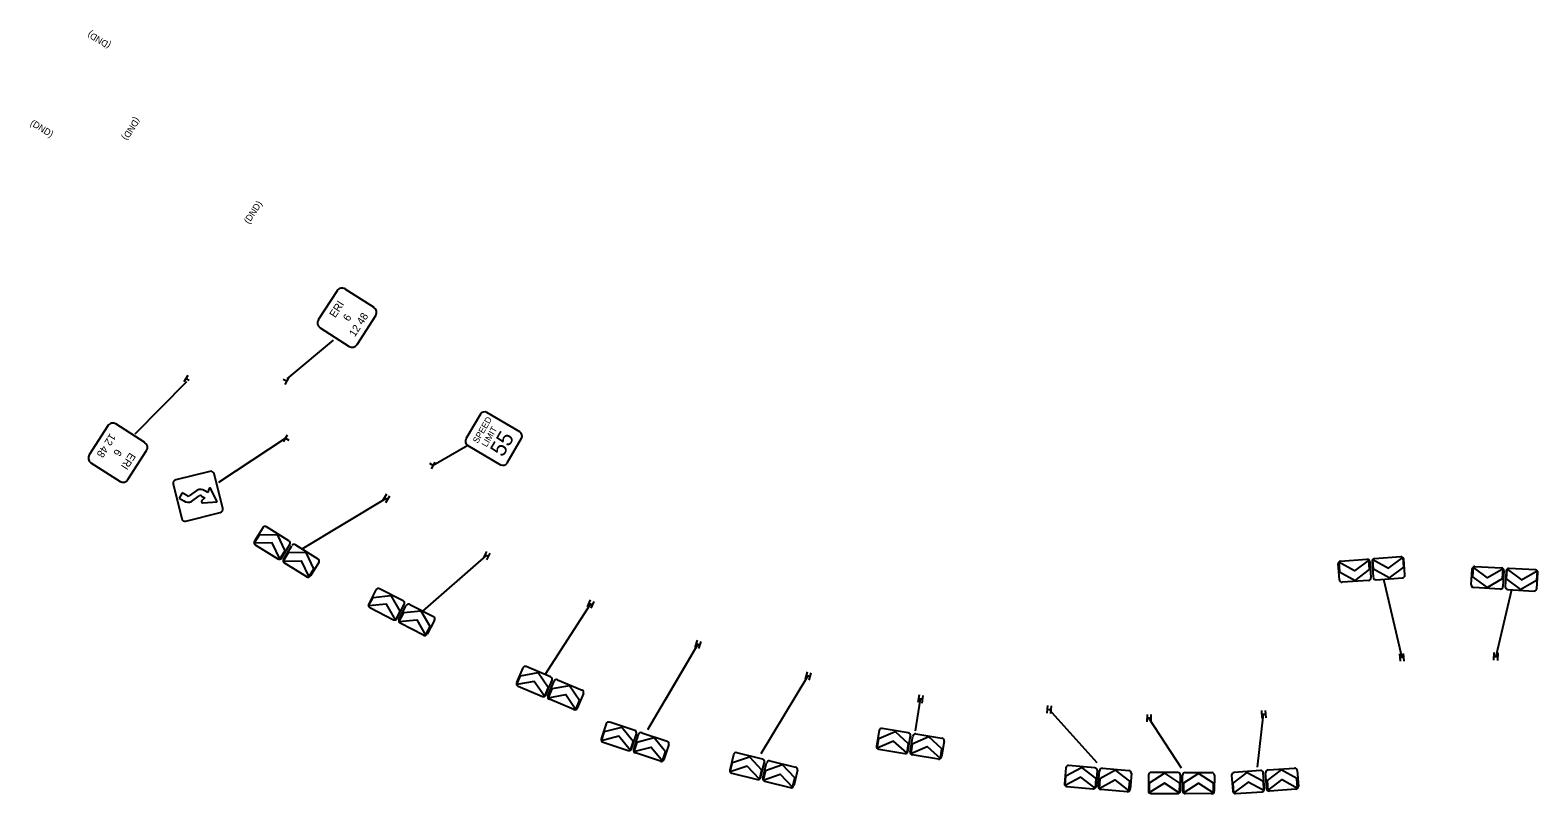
# Model space of a CAD drawing. Extents: x 129280 to 267173, y 229023 to 342302.
# Drawn here: x 139140 to 140743, y 336183 to 336995 of the extents above; entities that cross this region are included whole.
import ezdxf

# ---------------------------------------------------------------- set-up
doc = ezdxf.new("R2010")
doc.units = 0
doc.layers.add('PM_P_CL_Double_Solid', color=7, linetype='Continuous')
doc.layers.add('PV_P_EOP', color=7, linetype='Continuous')

msp = doc.modelspace()

# ---------------------------------------------------------------- linework, layer by layer
at = {"layer": 'PM_P_CL_Double_Solid'}
for p, q in [((139303.6, 336621.3), (139307.8, 336628.2)), ((139305.7, 336624.7), (139309.1, 336622.7)), ((139412.6, 336621.8), (139409.1, 336623.7)), ((139414.5, 336625.3), (139410.6, 336618.3)), ((139409.3, 336557.8), (139413.4, 336564.7)), ((139411.3, 336561.2), (139414.8, 336559.2)), ((139570.2, 336535.6), (139566.1, 336528.7)), ((139568.2, 336532.2), (139564.7, 336534.2)), ((139317.4, 336506.1), (139309, 336500)), ((139328.9, 336503.4), (139325.6, 336505.4)), ((139329.8, 336507.2), (139328.9, 336503.4)), ((139338.6, 336493.6), (139332.2, 336507.4)), ((139301.7, 336503.1), (139298.3, 336497.5)), ((139298.3, 336497.5), (139303.2, 336494.6)), ((139306.5, 336500.2), (139301.7, 336503.1)), ((139311.4, 336493.9), (139319.8, 336500)), ((139322.2, 336499.8), (139325.6, 336497.7)), ((139325.6, 336497.7), (139322.5, 336495)), ((139323.4, 336492.7), (139338.6, 336493.6)), ((139323.4, 336492.7), (139323.4, 336492.7)), ((139518.6, 336501.6), (139514.4, 336494.8)), ((139519.9, 336496.1), (139516.5, 336498.2)), ((139522, 336499.5), (139517.8, 336492.7)), ((139518.2, 336497.2), (139518.2, 336497.2)), ((139378.2, 336449.7), (139383.6, 336458.4)), ((139410.7, 336441.7), (139405.3, 336432.9)), ((139414.4, 336439.4), (139409, 336430.6)), ((139625.2, 336441), (139621.5, 336433.9)), ((139628.7, 336439.2), (139625.1, 336432.1)), ((139626.9, 336435.6), (139623.4, 336437.4)), ((139625.1, 336436.5), (139625.1, 336436.5)), ((140531.1, 336429.5), (140531.9, 336419.2)), ((140563.7, 336421.6), (140562.9, 336431.8)), ((140568, 336421.9), (140567.2, 336432.2)), ((140599, 336434.5), (140599.8, 336424.2)), ((140673.8, 336424.1), (140673.2, 336413.8)), ((139436.1, 336413.8), (139441.5, 336422.6)), ((140705, 336412), (140705.6, 336422.3)), ((140709.4, 336411.8), (140709.9, 336422.1)), ((140741.8, 336420.3), (140741.2, 336410)), ((139499.8, 336383), (139504.6, 336392.1)), ((139532.9, 336377.5), (139528.2, 336368.4)), ((139536.7, 336375.6), (139532, 336366.4)), ((139735.3, 336389.4), (139732.2, 336382)), ((139737.4, 336384.2), (139733.7, 336385.7)), ((139735.6, 336384.9), (139735.6, 336384.9)), ((139739, 336387.8), (139735.9, 336380.5)), ((139560.3, 336351.8), (139565.1, 336361)), ((139849.1, 336346.6), (139846.6, 336339)), ((139852.9, 336345.3), (139850.4, 336337.7)), ((139851.7, 336341.5), (139847.9, 336342.8)), ((139849.8, 336342.2), (139849.8, 336342.2)), ((140596.5, 336324.2), (140595.9, 336332.2)), ((140596.2, 336328.2), (140600.2, 336328.5)), ((140598.2, 336328.3), (140598.2, 336328.3)), ((140600.5, 336324.5), (140599.9, 336332.5)), ((140695.9, 336325.4), (140696.3, 336333.4)), ((140695.9, 336325.4), (140696.3, 336333.4)), ((140696.1, 336329.4), (140700.1, 336329.2)), ((140696.1, 336329.4), (140700.1, 336329.2)), ((140698.1, 336329.3), (140698.1, 336329.3)), ((140698.1, 336329.3), (140698.1, 336329.3)), ((140699.9, 336325.2), (140700.3, 336333.2)), ((140699.9, 336325.2), (140700.3, 336333.2)), ((139965.8, 336312.9), (139963.9, 336305.1)), ((139969.7, 336311.9), (139967.8, 336304.2)), ((139657.2, 336299.4), (139661.2, 336308.9)), ((139690.6, 336296.6), (139686.6, 336287.1)), ((139694.6, 336294.9), (139690.6, 336285.4)), ((139968.8, 336308), (139964.9, 336309)), ((139966.8, 336308.5), (139966.8, 336308.5)), ((139720, 336273.1), (139723.9, 336282.6)), ((140085, 336288.4), (140083.7, 336280.5)), ((140088.3, 336283.8), (140084.4, 336284.4)), ((140086.4, 336284.1), (140086.4, 336284.1)), ((140089, 336287.7), (140087.7, 336279.8)), ((140221.3, 336277.1), (140220.7, 336269.1)), ((140225, 336272.8), (140221, 336273.1)), ((140223, 336273), (140223, 336273)), ((140225.3, 336276.8), (140224.6, 336268.8)), ((140327.2, 336267.8), (140327.1, 336259.8)), ((140331.2, 336263.8), (140327.2, 336263.8)), ((140329.2, 336263.8), (140329.2, 336263.8)), ((140331.2, 336267.8), (140331.1, 336259.8)), ((140448.7, 336271.8), (140449.3, 336263.8)), ((140453, 336268.1), (140449, 336267.8)), ((140451, 336267.9), (140451, 336267.9)), ((140452.7, 336272.1), (140453.3, 336264.1)), ((139747.4, 336239.7), (139750.6, 336249.5)), ((139780.9, 336239.5), (139777.7, 336229.7)), ((139785, 336238.1), (139781.8, 336228.3)), ((140040.3, 336231.9), (140042, 336242.1)), ((140073.4, 336236.9), (140071.8, 336226.8)), ((140077.7, 336236.2), (140076, 336226.1)), ((140107.5, 336220.9), (140109.2, 336231.1)), ((139812.1, 336218.3), (139815.3, 336228.1)), ((139884.1, 336206.6), (139886.6, 336216.6)), ((139917.5, 336209), (139915.1, 336199)), ((139921.7, 336208), (139919.3, 336198)), ((139950.2, 336190.4), (139952.7, 336200.4)), ((140240.1, 336192.1), (140241, 336202.4)), ((140272.8, 336199.8), (140271.9, 336189.5)), ((140277.1, 336199.4), (140276.2, 336189.1)), ((140487.3, 336189.4), (140486.5, 336199.7)), ((140308, 336186.5), (140308.8, 336196.8)), ((140329.7, 336184.7), (140329.7, 336195)), ((140361.6, 336194.8), (140361.5, 336184.5)), ((140365.9, 336194.8), (140365.9, 336184.5)), ((140397.7, 336184.3), (140397.8, 336194.6)), ((140419.4, 336184.5), (140418.7, 336194.8)), ((140450.4, 336197.1), (140451.2, 336186.8)), ((140454.8, 336197.4), (140455.5, 336187.1))]:
    msp.add_line(p, q, dxfattribs=at)
for points in [[(139466.2, 336717.9), (139446.3, 336687)], [(139505.5, 336699.9), (139474.7, 336719.7)], [(139487.5, 336660.6), (139507.4, 336691.4)], [(139448.2, 336678.6), (139479, 336658.7)], [(139618.6, 336586.6), (139603.2, 336560.4)], [(139660.5, 336568), (139625.5, 336588.4)], [(139222.6, 336574.5), (139202.8, 336543.6)], [(139262, 336556.5), (139231.1, 336576.3)], [(139605.1, 336553.5), (139640, 336533)], [(139647, 336534.9), (139662.3, 336561.1)], [(139243.9, 336517.2), (139263.8, 336548)], [(139204.6, 336535.2), (139235.5, 336515.3)], [(139331.1, 336526), (139294.7, 336516.8)], [(139344.7, 336486.9), (139335.6, 336523.2)], [(139292, 336512.3), (139301.1, 336475.9)], [(139305.6, 336473.2), (139342, 336482.3)], [(139387.3, 336466.1), (139378.4, 336451.8)], [(139383.6, 336458.4), (139402.6, 336458.8), (139410.7, 336441.7)], [(139415.1, 336452.2), (139391.2, 336467)], [(139405.3, 336432.9), (139397.2, 336450), (139378.2, 336449.7)], [(139379.3, 336447.9), (139403.2, 336433.1)], [(139407.1, 336434), (139416, 336448.3)], [(139409.2, 336432.7), (139418.1, 336447)], [(139441.5, 336422.6), (139433.4, 336439.8), (139414.4, 336439.4)], [(139421.9, 336448), (139445.9, 336433.2)], [(139409, 336430.6), (139428, 336431), (139436.1, 336413.8)], [(139434, 336414), (139410.1, 336428.8)], [(139446.8, 336429.3), (139437.9, 336414.9)], [(140531.6, 336410.8), (140530.3, 336427.6)], [(140562.9, 336431.8), (140547.8, 336420.4), (140531.1, 336429.5)], [(140532.9, 336430.6), (140561, 336432.6)], [(140564, 336430), (140565.2, 336413.2)], [(140566.4, 336430.2), (140567.7, 336413.4)], [(140567.2, 336432.2), (140583.9, 336423), (140599, 336434.5)], [(140599.8, 336424.2), (140584.6, 336412.8), (140568, 336421.9)], [(140597.1, 336435.3), (140569, 336433.2)], [(140601.3, 336415.9), (140600.1, 336432.7)], [(140705.6, 336422.3), (140689.1, 336412.9), (140673.8, 336424.1)], [(140675.7, 336425), (140703.8, 336423.4)], [(140531.9, 336419.2), (140548.5, 336410.1), (140563.7, 336421.6)], [(140562.6, 336410.2), (140534.6, 336408.2)], [(140570.7, 336410.8), (140598.7, 336412.8)], [(140671.8, 336405.5), (140672.8, 336422.3)], [(140673.2, 336413.8), (140688.6, 336402.6), (140705, 336412)], [(140706.5, 336420.4), (140705.5, 336403.6)], [(140708.9, 336420.3), (140707.9, 336403.4)], [(140741.2, 336410), (140724.7, 336400.6), (140709.4, 336411.8)], [(140709.9, 336422.1), (140725.3, 336410.9), (140741.8, 336420.3)], [(140740, 336421.3), (140711.9, 336422.9)], [(140741.6, 336401.5), (140742.6, 336418.3)], [(139507.6, 336400.1), (139499.9, 336385.1)], [(139504.6, 336392.1), (139523.5, 336394), (139532.9, 336377.5)], [(139536.4, 336388.4), (139511.4, 336401.3)], [(140702.5, 336400.9), (140674.5, 336402.5)], [(140710.6, 336400.4), (140738.7, 336398.8)], [(139528.2, 336368.4), (139518.7, 336384.8), (139499.8, 336383)], [(139501.1, 336381.3), (139526.1, 336368.4)], [(139529.9, 336369.6), (139537.6, 336384.6)], [(139532, 336368.5), (139539.8, 336383.5)], [(139565.1, 336361), (139555.6, 336377.4), (139536.7, 336375.6)], [(139543.6, 336384.7), (139568.6, 336371.8)], [(139532, 336366.4), (139550.9, 336368.3), (139560.3, 336351.8)], [(139558.2, 336351.8), (139533.3, 336364.7)], [(139569.8, 336368), (139562, 336353)], [(139663.6, 336317.1), (139657.1, 336301.5)], [(139661.2, 336308.9), (139679.9, 336312.3), (139690.6, 336296.6)], [(139693.2, 336307.7), (139667.3, 336318.6)], [(139686.6, 336287.1), (139675.9, 336302.8), (139657.2, 336299.4)], [(139658.6, 336297.8), (139684.5, 336286.9)], [(139688.2, 336288.4), (139694.7, 336304)], [(139690.4, 336287.5), (139697, 336303.1)], [(139723.9, 336282.6), (139713.2, 336298.3), (139694.6, 336294.9)], [(139700.6, 336304.6), (139726.6, 336293.7)], [(139690.6, 336285.4), (139709.3, 336288.8), (139720, 336273.1)], [(139717.9, 336272.9), (139691.9, 336283.8)], [(139728.1, 336290), (139721.6, 336274.4)], [(139752.4, 336257.8), (139747.1, 336241.8)], [(139750.6, 336249.5), (139769, 336254.3), (139780.9, 336239.5)], [(139782.7, 336250.8), (139756, 336259.6)], [(139779.2, 336231.2), (139784.5, 336247.2)], [(139790.3, 336248.2), (139817, 336239.4)], [(140042.4, 336250.6), (140039.7, 336233.9)], [(140042, 336242.1), (140059.4, 336249.7), (140073.4, 336236.9)], [(140073.4, 336248.3), (140045.7, 336252.9)], [(140081.4, 336247), (140109.1, 336242.5)], [(139777.7, 336229.7), (139765.8, 336244.5), (139747.4, 336239.7)], [(139748.9, 336238.2), (139775.6, 336229.4)], [(139781.5, 336230.4), (139786.8, 336246.4)], [(139781.8, 336228.3), (139800.2, 336233.1), (139812.1, 336218.3)], [(139815.3, 336228.1), (139803.4, 336242.9), (139785, 336238.1)], [(139818.8, 336235.9), (139813.5, 336219.8)], [(140071.8, 336226.8), (140057.7, 336239.5), (140040.3, 336231.9)], [(140073, 336228.5), (140075.7, 336245.1)], [(140075.4, 336228.1), (140078.1, 336244.7)], [(140076, 336226.1), (140093.4, 336233.7), (140107.5, 336220.9)], [(140109.2, 336231.1), (140095.1, 336243.8), (140077.7, 336236.2)], [(140111.4, 336239.3), (140108.7, 336222.6)], [(139810, 336218), (139783.3, 336226.9)], [(139887.7, 336225), (139883.7, 336208.6)], [(139886.6, 336216.6), (139904.5, 336222.8), (139917.5, 336209)], [(139918.4, 336220.4), (139891.1, 336227.1)], [(139916.4, 336200.6), (139920.5, 336217)], [(139918.8, 336200), (139922.8, 336216.4)], [(139926.2, 336218.5), (139953.6, 336211.8)], [(140042, 336230.7), (140069.8, 336226.1)], [(140105.5, 336220.3), (140077.7, 336224.8)], [(139915.1, 336199), (139902.1, 336212.8), (139884.1, 336206.6)], [(139885.7, 336205.2), (139913, 336198.5)], [(139919.3, 336198), (139937.2, 336204.2), (139950.2, 336190.4)], [(139952.7, 336200.4), (139939.7, 336214.2), (139921.7, 336208)], [(139955.6, 336208.4), (139951.6, 336192)], [(140240.8, 336210.9), (140239.4, 336194.1)], [(140271.9, 336189.5), (140256.9, 336201.1), (140240.1, 336192.1)], [(140241, 336202.4), (140257.7, 336211.4), (140272.8, 336199.8)], [(140271.8, 336211.1), (140243.8, 336213.5)], [(140273, 336191.3), (140274.4, 336208.1)], [(140275.4, 336191.1), (140276.8, 336207.9)], [(140308.8, 336196.8), (140293.8, 336208.4), (140277.1, 336199.4)], [(140279.9, 336210.5), (140307.9, 336208.1)], [(140310.5, 336205.1), (140309.1, 336188.3)], [(140328.8, 336203.5), (140328.7, 336186.6)], [(140329.7, 336195), (140345.7, 336205.2), (140361.6, 336194.8)], [(140359.8, 336206.1), (140331.6, 336206.2)], [(140362.5, 336186.4), (140362.6, 336203.3)], [(140364.9, 336186.4), (140365, 336203.3)], [(140397.8, 336194.6), (140381.9, 336205), (140365.9, 336194.8)], [(140367.8, 336206.1), (140396, 336205.9)], [(140398.8, 336203.1), (140398.7, 336186.2)], [(140417.1, 336203.1), (140418.3, 336186.3)], [(140418.7, 336194.8), (140433.8, 336206.2), (140450.4, 336197.1)], [(140447.8, 336208.2), (140419.7, 336206.1)], [(140452, 336188.7), (140450.8, 336205.6)], [(140454.4, 336188.9), (140453.2, 336205.7)], [(140486.5, 336199.7), (140469.9, 336208.8), (140454.8, 336197.4)], [(140455.8, 336208.8), (140483.9, 336210.8)], [(140486.9, 336208.2), (140488.1, 336191.4)], [(139948.2, 336189.9), (139920.9, 336196.6)], [(140241.9, 336191.1), (140270, 336188.7)], [(140276.2, 336189.1), (140292.9, 336198.1), (140308, 336186.5)], [(140306, 336185.7), (140278, 336188)], [(140361.5, 336184.5), (140345.7, 336194.9), (140329.7, 336184.7)], [(140331.5, 336183.7), (140359.7, 336183.6)], [(140365.9, 336184.5), (140381.8, 336194.7), (140397.7, 336184.3)], [(140395.8, 336183.4), (140367.7, 336183.6)], [(140451.2, 336186.8), (140434.6, 336195.9), (140419.4, 336184.5)], [(140421.3, 336183.7), (140449.4, 336185.7)], [(140455.5, 336187.1), (140470.7, 336198.6), (140487.3, 336189.4)], [(140485.5, 336188.4), (140457.4, 336186.3)]]:
    msp.add_lwpolyline(points, dxfattribs=at)
for centre, radius, start, end in [((139471.4, 336714.6), 6.12, 57.2373, 147.2373), ((139502.2, 336694.7), 6.12, 327.2373, 57.2373), ((139451.5, 336683.7), 6.12, 147.2373, 237.2373), ((139482.4, 336663.9), 6.12, 237.2373, 327.2373), ((139622.9, 336584.1), 5.06, 59.7113, 149.7113), ((139227.8, 336571.2), 6.12, 57.2373, 147.2373), ((139657.9, 336563.6), 5.06, 329.7113, 59.7113), ((139258.6, 336551.3), 6.12, 327.2373, 57.2373), ((139607.6, 336557.8), 5.06, 149.7113, 239.7113), ((139207.9, 336540.3), 6.12, 147.2373, 237.2373), ((139332, 336522.3), 3.75, 14.0805, 104.0805), ((139642.6, 336537.4), 5.06, 239.7113, 329.7113), ((139238.8, 336520.5), 6.12, 237.2373, 327.2373), ((139295.6, 336513.2), 3.75, 104.0805, 194.0805), ((139320.8, 336497.4), 9.38, 59.0805, 111.2056), ((139331.1, 336506.9), 1.31, 24.754, 166.8503), ((139308, 336502.6), 9.37, 239.0805, 291.2056), ((139308, 336502.6), 2.81, 239.0805, 291.2056), ((139320.8, 336497.4), 2.81, 59.0805, 111.2056), ((139323.3, 336494), 1.31, 131.3076, 273.4065), ((139304.7, 336476.8), 3.75, 194.0805, 284.0805), ((139341.1, 336485.9), 3.75, 284.0805, 14.0805), ((139389.7, 336464.6), 2.81, 58.2369, 148.2369), ((139380.8, 336450.3), 2.81, 148.2369, 238.2369), ((139413.6, 336449.8), 2.81, 328.2369, 58.2369), ((139420.5, 336445.6), 2.81, 58.2369, 148.2369), ((139404.7, 336435.5), 2.81, 238.2369, 328.2369), ((139411.6, 336431.2), 2.81, 148.2369, 238.2369), ((139444.4, 336430.8), 2.81, 328.2369, 58.2369), ((140533.1, 336427.8), 2.81, 94.178, 184.178), ((140561.2, 336429.8), 2.81, 4.178, 94.178), ((140569.2, 336430.4), 2.81, 94.178, 184.178), ((140597.3, 336432.5), 2.81, 4.178, 94.178), ((140675.6, 336422.2), 2.81, 86.7423, 176.7423), ((140703.7, 336420.6), 2.81, 356.7423, 86.7423), ((139435.5, 336416.4), 2.81, 238.2369, 328.2369), ((140534.4, 336411), 2.81, 184.178, 274.178), ((140562.4, 336413), 2.81, 274.178, 4.178), ((140570.5, 336413.6), 2.81, 184.178, 274.178), ((140598.5, 336415.6), 2.81, 274.178, 4.178), ((140711.7, 336420.1), 2.81, 86.7423, 176.7423), ((140739.8, 336418.5), 2.81, 356.7423, 86.7423), ((139510.1, 336398.8), 2.81, 62.7292, 152.7292), ((140674.6, 336405.3), 2.81, 176.7423, 266.7423), ((140702.7, 336403.7), 2.81, 266.7423, 356.7423), ((140710.8, 336403.3), 2.81, 176.7423, 266.7423), ((140738.8, 336401.7), 2.81, 266.7423, 356.7423), ((139502.4, 336383.8), 2.81, 152.7292, 242.7292), ((139535.1, 336385.9), 2.81, 332.7292, 62.7292), ((139542.3, 336382.2), 2.81, 62.7292, 152.7292), ((139527.4, 336370.9), 2.81, 242.7292, 332.7292), ((139534.5, 336367.2), 2.81, 152.7292, 242.7292), ((139567.3, 336369.3), 2.81, 332.7292, 62.7292), ((139559.5, 336354.3), 2.81, 242.7292, 332.7292), ((139666.2, 336316), 2.81, 67.2389, 157.2389), ((139659.6, 336300.4), 2.81, 157.2389, 247.2389), ((139692.1, 336305.1), 2.81, 337.2389, 67.2389), ((139699.6, 336302), 2.81, 67.2389, 157.2389), ((139685.6, 336289.5), 2.81, 247.2389, 337.2389), ((139693, 336286.4), 2.81, 157.2389, 247.2389), ((139725.5, 336291.1), 2.81, 337.2389, 67.2389), ((139719, 336275.5), 2.81, 247.2389, 337.2389), ((139755.1, 336256.9), 2.81, 71.7293, 161.7293), ((139781.8, 336248.1), 2.81, 341.7293, 71.7293), ((139789.4, 336245.6), 2.81, 71.7293, 161.7293), ((140045.2, 336250.1), 2.81, 80.6961, 170.6961), ((140073, 336245.6), 2.81, 350.6961, 80.6961), ((140080.9, 336244.3), 2.81, 80.6961, 170.6961), ((139749.8, 336240.9), 2.81, 161.7293, 251.7293), ((139776.5, 336232.1), 2.81, 251.7293, 341.7293), ((139816.2, 336236.7), 2.81, 341.7293, 71.7293), ((140042.5, 336233.5), 2.81, 170.6961, 260.6961), ((140108.7, 336239.7), 2.81, 350.6961, 80.6961), ((139784.2, 336229.5), 2.81, 161.7293, 251.7293), ((139810.9, 336220.7), 2.81, 251.7293, 341.7293), ((139890.4, 336224.4), 2.81, 76.228, 166.228), ((139917.7, 336217.7), 2.81, 346.228, 76.228), ((139925.6, 336215.7), 2.81, 76.228, 166.228), ((140070.2, 336228.9), 2.81, 260.6961, 350.6961), ((140078.2, 336227.6), 2.81, 170.6961, 260.6961), ((140105.9, 336223.1), 2.81, 260.6961, 350.6961), ((139886.4, 336208), 2.81, 166.228, 256.228), ((139913.7, 336201.3), 2.81, 256.228, 346.228), ((139921.5, 336199.4), 2.81, 166.228, 256.228), ((139952.9, 336209.1), 2.81, 346.228, 76.228), ((140243.6, 336210.7), 2.81, 85.2346, 175.2346), ((140271.6, 336208.3), 2.81, 355.2346, 85.2346), ((140279.6, 336207.7), 2.81, 85.2346, 175.2346), ((140307.7, 336205.3), 2.81, 355.2346, 85.2346), ((140331.6, 336203.4), 2.81, 89.6948, 179.6948), ((140359.8, 336203.3), 2.81, 359.6948, 89.6948), ((140367.8, 336203.2), 2.81, 89.6948, 179.6948), ((140396, 336203.1), 2.81, 359.6948, 89.6948), ((140419.9, 336203.3), 2.81, 94.1506, 184.1506), ((140448, 336205.4), 2.81, 4.1506, 94.1506), ((140456, 336206), 2.81, 94.1506, 184.1506), ((140484.1, 336208), 2.81, 4.1506, 94.1506), ((139948.9, 336192.7), 2.81, 256.228, 346.228), ((140242.2, 336193.9), 2.81, 175.2346, 265.2346), ((140270.2, 336191.5), 2.81, 265.2346, 355.2346), ((140278.2, 336190.8), 2.81, 175.2346, 265.2346), ((140306.3, 336188.5), 2.81, 265.2346, 355.2346), ((140331.5, 336186.6), 2.81, 179.6948, 269.6948), ((140359.7, 336186.4), 2.81, 269.6948, 359.6948), ((140367.7, 336186.4), 2.81, 179.6948, 269.6948), ((140395.9, 336186.2), 2.81, 269.6948, 359.6948), ((140421.1, 336186.5), 2.81, 184.1506, 274.1506), ((140449.2, 336188.5), 2.81, 274.1506, 4.1506), ((140457.2, 336189.1), 2.81, 184.1506, 274.1506), ((140485.3, 336191.2), 2.81, 274.1506, 4.1506)]:
    msp.add_arc(centre, radius, start, end, dxfattribs=at)
at = {"layer": 'PV_P_EOP'}
for p, q in [((139413.2, 336624.4), (139462.3, 336665.4)), ((139251.6, 336566), (139306.7, 336621.6)), ((139340.6, 336514.5), (139411.3, 336561.2)), ((139605.1, 336553.5), (139568.2, 336532.2)), ((139429, 336443.6), (139518.2, 336497.2)), ((139557.3, 336377.6), (139625.1, 336436.5)), ((140578.5, 336411.4), (140598.2, 336328.3)), ((140714.7, 336400.2), (140698.1, 336329.3)), ((140714.7, 336400.2), (140698.1, 336329.3)), ((139687.5, 336310.1), (139735.6, 336384.9)), ((139796.6, 336251.7), (139849.8, 336342.2)), ((139815.6, 336284.1), (139849.8, 336342.2)), ((139917.1, 336226.4), (139966.8, 336308.5)), ((140081.2, 336250.5), (140086.4, 336284.1)), ((140274.2, 336216.4), (140223, 336273)), ((140363.8, 336210.8), (140329.2, 336263.8)), ((140444.5, 336211.7), (140451, 336267.9))]:
    msp.add_line(p, q, dxfattribs=at)

# ---------------------------------------------------------------- texts
at = {"layer": 'PM_P_CL_Double_Solid'}
for s, height, rotation, p in [('ERI', 8.16, 57.2373, (139464.3, 336688.5)), ('6', 8.16, 57.2373, (139478.7, 336684.6)), ('12 48', 8.16, 57.2373, (139485.1, 336668.2)), ('SPEED', 6.75, 59.7113, (139615.8, 336555.1)), ('LIMIT', 6.75, 59.7113, (139625.2, 336551.2)), ('55', 16.88, 59.7113, (139642.4, 336540.4)), ('12 48', 8.16, 237.2373, (139225, 336566.9)), ('6', 8.16, 237.2373, (139231.4, 336550.5)), ('ERI', 8.16, 237.2373, (139245.9, 336546.5))]:
    msp.add_text(s, height=height, rotation=rotation, dxfattribs=at).set_placement(p)
at = {"layer": 'PV_P_EOP'}
for rotation, p in [(149.0274, (139226.3, 336980.4)), (328.3372, (139139.4, 336894.3)), (237.7428, (139251.5, 336902.9)), (56.8568, (139372.5, 336788.3))]:
    msp.add_text('(DND)', height=7, rotation=rotation, dxfattribs=at).set_placement(p)

doc.saveas('drawing.dxf')
